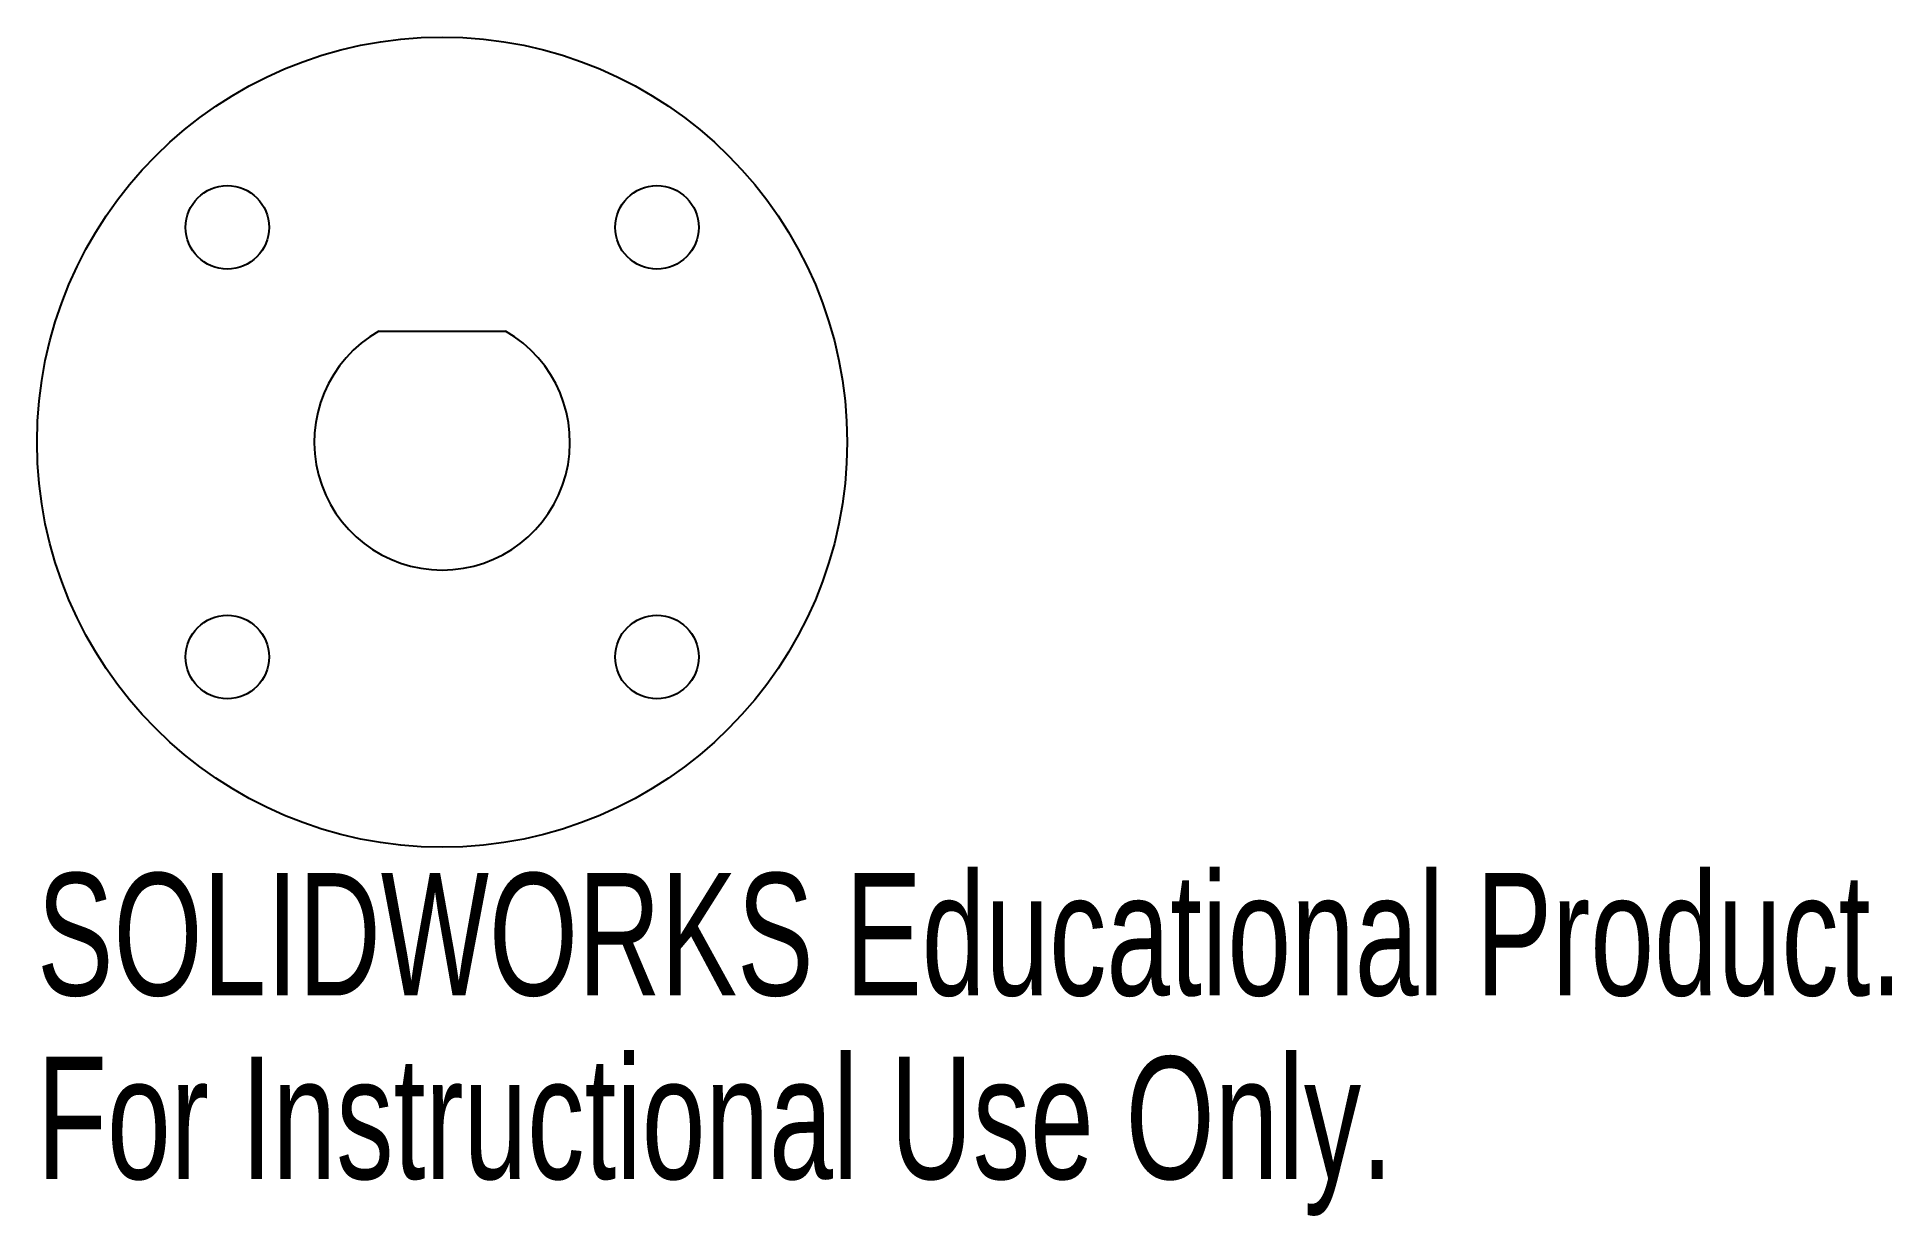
# Model space of a CAD drawing. Header units: millimetres. Extents: x -16 to 57.3, y -30.6 to 16.
import ezdxf

# ---------------------------------------------------------------- set-up
doc = ezdxf.new("R2010")
doc.units = ezdxf.units.MM
doc.styles.add('SLDTEXTSTYLE0', font='TXT', dxfattribs={"width": 0.7})

msp = doc.modelspace()

# ---------------------------------------------------------------- linework, layer by layer
at = {"color": 7, "linetype": 'Continuous', "lineweight": 25}
msp.add_line((-2.5, 4.388), (2.5, 4.388), dxfattribs=at)
for centre, radius in [((0, 0), 16), ((-8.485, 8.485), 1.65), ((8.485, 8.485), 1.65), ((-8.485, -8.485), 1.65), ((8.485, -8.485), 1.65)]:
    msp.add_circle(centre, radius, dxfattribs=at)
msp.add_arc((0, 0), 5.05, 119.67301, 60.32699, dxfattribs=at)

# ---------------------------------------------------------------- texts
at = {"color": 7, "linetype": 'Continuous', "char_height": 4.83362, "attachment_point": 1, "style": 'SLDTEXTSTYLE0'}
for s, insert in [('SOLIDWORKS Educational Product.', (-16, -17.02)), ('For Instructional Use Only.', (-16, -24.27))]:
    msp.add_mtext(s, dxfattribs=dict(at, insert=insert))

doc.saveas('drawing.dxf')
